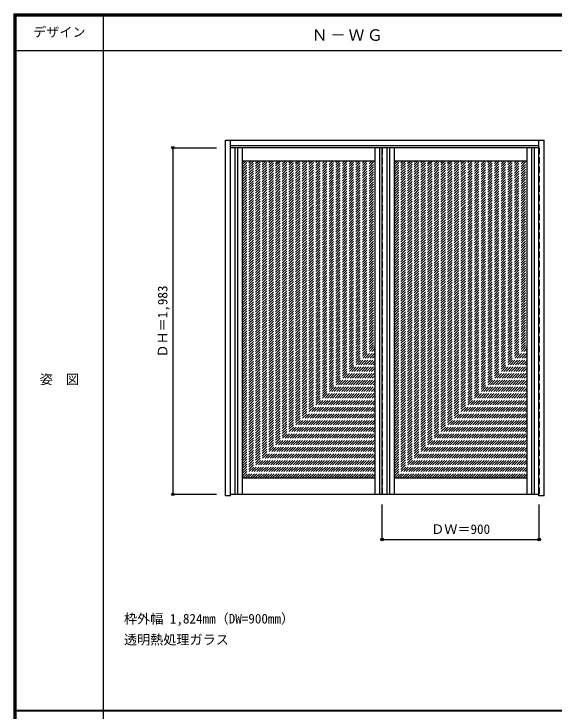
# Model space of a CAD drawing. Units: millimetres, scale not verified. Extents: x -6000 to 5700, y -4307 to 4175.
# Drawn here: x -6000 to -2909, y 186 to 4175 of the extents above; entities that cross this region are included whole.
import ezdxf
from ezdxf.enums import TextEntityAlignment as Align

# ---------------------------------------------------------------- set-up
doc = ezdxf.new("R2010")
doc.units = ezdxf.units.MM
doc.header["$LTSCALE"] = 30
doc.header["$PDMODE"] = 32
doc.header["$PDSIZE"] = 15
doc.linetypes.add('DASHED1', pattern=[1.8, 1.2, -0.6])
for name, color, linetype in [('0-2_扉', 4, 'DASHED1'), ('0-3_仕上げ', 7, 'Continuous'), ('0-4_枠', 3, 'Continuous'), ('0-A_文字', 7, 'Continuous'), ('0-B_寸法', 4, 'Continuous'), ('0-C_ハッチ', 4, 'DASHED1'), ('F-1_枠', 6, 'Continuous'), ('F-A_文字', 7, 'Continuous')]:
    doc.layers.add(name, color=color, linetype=linetype)
doc.styles.add('ＭＳ ゴシック', font='')
doc.styles.get('ＭＳ ゴシック').set_extended_font_data('MS Gothic')

msp = doc.modelspace()

# ---------------------------------------------------------------- linework, layer by layer
at = {"layer": '0-2_扉'}
for p, q in [((-4763, 3409.5), (-4763, 1426.5)), ((-4760, 3409.5), (-4763, 3409.5)), ((-3863, 1426.5), (-3863, 3409.5)), ((-2996, 3409.5), (-2993, 3409.5)), ((-2993, 3409.5), (-2993, 1426.5)), ((-4763, 1426.5), (-4760, 1426.5)), ((-2993, 1426.5), (-2996, 1426.5))]:
    msp.add_line(p, q, dxfattribs=at)
at = {"layer": '0-2_扉', "color": 3, "linetype": 'Continuous'}
for p, q in [((-2996, 3409.5), (-4760, 3409.5)), ((-3893, 1426.5), (-3893, 3409.5)), ((-4760, 1426.5), (-2996, 1426.5))]:
    msp.add_line(p, q, dxfattribs=at)
at = {"layer": '0-3_仕上げ', "color": 3}
for p, q in [((-4735.5, 3409.5), (-4735.5, 1426.5)), ((-4720.5, 3409.5), (-4720.5, 1426.5)), ((-3905.5, 1426.5), (-3905.5, 3409.5)), ((-3865.5, 3409.5), (-3865.5, 1426.5)), ((-3850.5, 3409.5), (-3850.5, 1426.5)), ((-3035.5, 1426.5), (-3035.5, 3409.5)), ((-3020.5, 1426.5), (-3020.5, 3409.5))]:
    msp.add_line(p, q, dxfattribs=at)
at = {"layer": '0-3_仕上げ'}
for p, q in [((-4693, 3409.5), (-4693, 1426.5)), ((-3933, 1426.5), (-3933, 3409.5)), ((-3823, 3409.5), (-3823, 1426.5)), ((-3063, 1426.5), (-3063, 3409.5)), ((-3933, 3333.5), (-4693, 3333.5)), ((-3063, 3333.5), (-3823, 3333.5)), ((-3933, 1518.5), (-4693, 1518.5)), ((-3063, 1518.5), (-3823, 1518.5))]:
    msp.add_line(p, q, dxfattribs=at)
at = {"layer": '0-3_仕上げ', "color": 4, "linetype": 'DASHED1'}
msp.add_line((-3890.5, 1426.5), (-3890.5, 3409.5), dxfattribs=at)
at = {"layer": '0-4_枠'}
for p, q in [((-4790, 1418), (-4790, 3453)), ((-4790, 3453), (-2966, 3453)), ((-4760, 1418), (-4760, 3453)), ((-2996, 1427.04), (-2996, 3453)), ((-2966, 1418), (-2966, 3453)), ((-4760, 3423), (-2996, 3423)), ((-4760, 1418), (-4790, 1418)), ((-2996, 1426.7), (-2996, 1427.04))]:
    msp.add_line(p, q, dxfattribs=at)
msp.add_lwpolyline([(-2966, 1418), (-2996, 1418), (-2996, 1426.7)], dxfattribs=at)
at = {"layer": '0-B_寸法'}
for p, q in [((-5090, 3409.5), (-4840, 3409.5)), ((-5090, 3409.5), (-5090, 1426.5)), ((-5090, 1426.5), (-4840, 1426.5)), ((-3893, 1168), (-3893, 1368)), ((-2993, 1168), (-2993, 1368)), ((-3893, 1168), (-2993, 1168))]:
    msp.add_line(p, q, dxfattribs=at)
at = {"layer": '0-B_寸法', "color": 7}
for p in [(-5090, 3409.5), (-5090, 1426.5), (-3893, 1168), (-2993, 1168)]:
    msp.add_point(p, dxfattribs=at)
at = {"layer": '0-C_ハッチ'}
for p, q in [((-4693, 3312.7), (-4672.2, 3333.5)), ((-4693, 3298.56), (-4658.06, 3333.5)), ((-4693, 3270.27), (-4629.77, 3333.5)), ((-4693, 3256.13), (-4615.63, 3333.5)), ((-4693, 3284.42), (-4643.92, 3333.5)), ((-4693, 3326.84), (-4686.34, 3333.5)), ((-4693, 3241.99), (-4601.49, 3333.5)), ((-4693, 3227.85), (-4587.35, 3333.5)), ((-4693, 3199.56), (-4559.06, 3333.5)), ((-4693, 3185.42), (-4544.92, 3333.5)), ((-4693, 3213.71), (-4573.21, 3333.5)), ((-4693, 3171.28), (-4530.78, 3333.5)), ((-4693, 3157.14), (-4516.64, 3333.5)), ((-4693, 3128.85), (-4488.35, 3333.5)), ((-4693, 3114.71), (-4474.21, 3333.5)), ((-4693, 3143), (-4502.5, 3333.5)), ((-4693, 3100.57), (-4460.07, 3333.5)), ((-4693, 3086.43), (-4445.93, 3333.5)), ((-4693, 3058.14), (-4417.64, 3333.5)), ((-4693, 3044), (-4403.5, 3333.5)), ((-4693, 3072.28), (-4431.78, 3333.5)), ((-4693, 3029.86), (-4389.36, 3333.5)), ((-4693, 3015.72), (-4375.22, 3333.5)), ((-4693, 2987.43), (-4346.93, 3333.5)), ((-4693, 3001.57), (-4361.07, 3333.5)), ((-4693, 2973.29), (-4332.79, 3333.5)), ((-4693, 2959.15), (-4318.65, 3333.5)), ((-4693, 2945.01), (-4304.51, 3333.5)), ((-4693, 2916.72), (-4276.22, 3333.5)), ((-4693, 2902.58), (-4262.08, 3333.5)), ((-4693, 2930.86), (-4290.36, 3333.5)), ((-4693, 2888.44), (-4247.94, 3333.5)), ((-4693, 2874.29), (-4233.79, 3333.5)), ((-4693, 2846.01), (-4205.51, 3333.5)), ((-4693, 2831.87), (-4191.37, 3333.5)), ((-4693, 2860.15), (-4219.65, 3333.5)), ((-4693, 2817.73), (-4177.23, 3333.5)), ((-4693, 2803.58), (-4163.08, 3333.5)), ((-4693, 2775.3), (-4134.8, 3333.5)), ((-4693, 2761.16), (-4120.66, 3333.5)), ((-4693, 2789.44), (-4148.94, 3333.5)), ((-4693, 2747.02), (-4106.52, 3333.5)), ((-4693, 2732.87), (-4092.37, 3333.5)), ((-4693, 2704.59), (-4064.09, 3333.5)), ((-4693, 2690.45), (-4049.95, 3333.5)), ((-4693, 2718.73), (-4078.23, 3333.5)), ((-4693, 2676.31), (-4035.8, 3333.5)), ((-4693, 2662.16), (-4021.66, 3333.5)), ((-4693, 2633.88), (-3993.38, 3333.5)), ((-4693, 2619.74), (-3979.24, 3333.5)), ((-4693, 2648.02), (-4007.52, 3333.5)), ((-4693, 2605.59), (-3965.09, 3333.5)), ((-4693, 2591.45), (-3950.95, 3333.5)), ((-4693, 2577.31), (-3936.81, 3333.5)), ((-4693, 2563.17), (-3933, 3323.17)), ((-3823, 3312.7), (-3802.2, 3333.5)), ((-3823, 3298.56), (-3788.06, 3333.5)), ((-3823, 3270.27), (-3759.77, 3333.5)), ((-3823, 3256.13), (-3745.63, 3333.5)), ((-3823, 3284.42), (-3773.92, 3333.5)), ((-3823, 3326.84), (-3816.34, 3333.5)), ((-3823, 3241.99), (-3731.49, 3333.5)), ((-3823, 3227.85), (-3717.35, 3333.5)), ((-3823, 3199.56), (-3689.06, 3333.5)), ((-3823, 3185.42), (-3674.92, 3333.5)), ((-3823, 3213.71), (-3703.21, 3333.5)), ((-3823, 3171.28), (-3660.78, 3333.5)), ((-3823, 3157.14), (-3646.64, 3333.5)), ((-3823, 3128.85), (-3618.35, 3333.5)), ((-3823, 3114.71), (-3604.21, 3333.5)), ((-3823, 3143), (-3632.5, 3333.5)), ((-3823, 3100.57), (-3590.07, 3333.5)), ((-3823, 3086.43), (-3575.93, 3333.5)), ((-3823, 3058.14), (-3547.64, 3333.5)), ((-3823, 3044), (-3533.5, 3333.5)), ((-3823, 3072.28), (-3561.78, 3333.5)), ((-3823, 3029.86), (-3519.36, 3333.5)), ((-3823, 3015.72), (-3505.22, 3333.5)), ((-3823, 2987.43), (-3476.93, 3333.5)), ((-3823, 3001.57), (-3491.07, 3333.5)), ((-3823, 2973.29), (-3462.79, 3333.5)), ((-3823, 2959.15), (-3448.65, 3333.5)), ((-3823, 2945.01), (-3434.51, 3333.5)), ((-3823, 2916.72), (-3406.22, 3333.5)), ((-3823, 2902.58), (-3392.08, 3333.5)), ((-3823, 2930.86), (-3420.36, 3333.5)), ((-3823, 2888.44), (-3377.94, 3333.5)), ((-3823, 2874.29), (-3363.79, 3333.5)), ((-3823, 2846.01), (-3335.51, 3333.5)), ((-3823, 2831.87), (-3321.37, 3333.5)), ((-3823, 2860.15), (-3349.65, 3333.5)), ((-3823, 2817.73), (-3307.23, 3333.5)), ((-3823, 2803.58), (-3293.08, 3333.5)), ((-3823, 2775.3), (-3264.8, 3333.5)), ((-3823, 2761.16), (-3250.66, 3333.5)), ((-3823, 2789.44), (-3278.94, 3333.5)), ((-3823, 2747.02), (-3236.52, 3333.5)), ((-3823, 2732.87), (-3222.37, 3333.5)), ((-3823, 2704.59), (-3194.09, 3333.5)), ((-3823, 2690.45), (-3179.95, 3333.5)), ((-3823, 2718.73), (-3208.23, 3333.5)), ((-3823, 2676.31), (-3165.8, 3333.5)), ((-3823, 2662.16), (-3151.66, 3333.5)), ((-3823, 2633.88), (-3123.38, 3333.5)), ((-3823, 2619.74), (-3109.24, 3333.5)), ((-3823, 2648.02), (-3137.52, 3333.5)), ((-3823, 2605.59), (-3095.09, 3333.5)), ((-3823, 2591.45), (-3080.95, 3333.5)), ((-3823, 2577.31), (-3066.81, 3333.5)), ((-3823, 2563.17), (-3063, 3323.17)), ((-4693, 2549.03), (-3933, 3309.03)), ((-4693, 2534.88), (-3933, 3294.88)), ((-4693, 2520.74), (-3933, 3280.74)), ((-3823, 2549.03), (-3063, 3309.03)), ((-3823, 2534.88), (-3063, 3294.88)), ((-3823, 2520.74), (-3063, 3280.74)), ((-4693, 2506.6), (-3933, 3266.6)), ((-4693, 2492.46), (-3933, 3252.46)), ((-4693, 2478.32), (-3933, 3238.32)), ((-3823, 2506.6), (-3063, 3266.6)), ((-3823, 2492.46), (-3063, 3252.46)), ((-3823, 2478.32), (-3063, 3238.32)), ((-4693, 2464.17), (-3933, 3224.17)), ((-4693, 2450.03), (-3933, 3210.03)), ((-4693, 2435.89), (-3933, 3195.89)), ((-3823, 2464.17), (-3063, 3224.17)), ((-3823, 2450.03), (-3063, 3210.03)), ((-3823, 2435.89), (-3063, 3195.89)), ((-4693, 2421.75), (-3933, 3181.75)), ((-4693, 2407.6), (-3933, 3167.6)), ((-4693, 2393.46), (-3933, 3153.46)), ((-3823, 2421.75), (-3063, 3181.75)), ((-3823, 2407.6), (-3063, 3167.6)), ((-3823, 2393.46), (-3063, 3153.46)), ((-4693, 2379.32), (-3933, 3139.32)), ((-4693, 2365.18), (-3933, 3125.18)), ((-3823, 2379.32), (-3063, 3139.32)), ((-3823, 2365.18), (-3063, 3125.18)), ((-4693, 2351.04), (-3933, 3111.04)), ((-4693, 2336.89), (-3933, 3096.89)), ((-4693, 2322.75), (-3933, 3082.75)), ((-3823, 2351.04), (-3063, 3111.04)), ((-3823, 2336.89), (-3063, 3096.89)), ((-3823, 2322.75), (-3063, 3082.75)), ((-4693, 2308.61), (-3933, 3068.61)), ((-4693, 2294.47), (-3933, 3054.47)), ((-4693, 2280.33), (-3933, 3040.33)), ((-3823, 2308.61), (-3063, 3068.61)), ((-3823, 2294.47), (-3063, 3054.47)), ((-3823, 2280.33), (-3063, 3040.33)), ((-4693, 2266.18), (-3933, 3026.18)), ((-4693, 2252.04), (-3933, 3012.04)), ((-4693, 2237.9), (-3933, 2997.9)), ((-3823, 2266.18), (-3063, 3026.18)), ((-3823, 2252.04), (-3063, 3012.04)), ((-3823, 2237.9), (-3063, 2997.9)), ((-4693, 2223.76), (-3933, 2983.76)), ((-4693, 2209.61), (-3933, 2969.61)), ((-4693, 2195.47), (-3933, 2955.47)), ((-3823, 2223.76), (-3063, 2983.76)), ((-3823, 2209.61), (-3063, 2969.61)), ((-3823, 2195.47), (-3063, 2955.47)), ((-4693, 2181.33), (-3933, 2941.33)), ((-4693, 2167.19), (-3933, 2927.19)), ((-4693, 2153.05), (-3933, 2913.05)), ((-3823, 2181.33), (-3063, 2941.33)), ((-3823, 2167.19), (-3063, 2927.19)), ((-3823, 2153.05), (-3063, 2913.05)), ((-4693, 2138.9), (-3933, 2898.9)), ((-4693, 2124.76), (-3933, 2884.76)), ((-3823, 2138.9), (-3063, 2898.9)), ((-3823, 2124.76), (-3063, 2884.76)), ((-4693, 2110.62), (-3933, 2870.62)), ((-4693, 2096.48), (-3933, 2856.48)), ((-4693, 2082.34), (-3933, 2842.34)), ((-3823, 2110.62), (-3063, 2870.62)), ((-3823, 2096.48), (-3063, 2856.48)), ((-3823, 2082.34), (-3063, 2842.34)), ((-4693, 2068.19), (-3933, 2828.19)), ((-4693, 2054.05), (-3933, 2814.05)), ((-4693, 2039.91), (-3933, 2799.91)), ((-3823, 2068.19), (-3063, 2828.19)), ((-3823, 2054.05), (-3063, 2814.05)), ((-3823, 2039.91), (-3063, 2799.91)), ((-4693, 2025.77), (-3933, 2785.77)), ((-4693, 2011.62), (-3933, 2771.62)), ((-4693, 1997.48), (-3933, 2757.48)), ((-3823, 2025.77), (-3063, 2785.77)), ((-3823, 2011.62), (-3063, 2771.62)), ((-3823, 1997.48), (-3063, 2757.48)), ((-4693, 1983.34), (-3933, 2743.34)), ((-4693, 1969.2), (-3933, 2729.2)), ((-4693, 1955.06), (-3933, 2715.06)), ((-3823, 1983.34), (-3063, 2743.34)), ((-3823, 1969.2), (-3063, 2729.2)), ((-3823, 1955.06), (-3063, 2715.06)), ((-4693, 1940.91), (-3933, 2700.91)), ((-4693, 1926.77), (-3933, 2686.77)), ((-4693, 1912.63), (-3933, 2672.63)), ((-3823, 1940.91), (-3063, 2700.91)), ((-3823, 1926.77), (-3063, 2686.77)), ((-3823, 1912.63), (-3063, 2672.63)), ((-4693, 1898.49), (-3933, 2658.49)), ((-4693, 1884.35), (-3933, 2644.35)), ((-3823, 1898.49), (-3063, 2658.49)), ((-3823, 1884.35), (-3063, 2644.35)), ((-4693, 1870.2), (-3933, 2630.2)), ((-4693, 1856.06), (-3933, 2616.06)), ((-4693, 1841.92), (-3933, 2601.92)), ((-3823, 1870.2), (-3063, 2630.2)), ((-3823, 1856.06), (-3063, 2616.06)), ((-3823, 1841.92), (-3063, 2601.92)), ((-4693, 1827.78), (-3933, 2587.78)), ((-4693, 1813.63), (-3933, 2573.63)), ((-4693, 1799.49), (-3933, 2559.49)), ((-3823, 1827.78), (-3063, 2587.78)), ((-3823, 1813.63), (-3063, 2573.63)), ((-3823, 1799.49), (-3063, 2559.49)), ((-4693, 1785.35), (-3933, 2545.35)), ((-4693, 1771.21), (-3933, 2531.21)), ((-4693, 1757.07), (-3933, 2517.07)), ((-3823, 1785.35), (-3063, 2545.35)), ((-3823, 1771.21), (-3063, 2531.21)), ((-3823, 1757.07), (-3063, 2517.07)), ((-4693, 1742.92), (-3933, 2502.92)), ((-4693, 1728.78), (-3933, 2488.78)), ((-4693, 1714.64), (-3933, 2474.64)), ((-3823, 1742.92), (-3063, 2502.92)), ((-3823, 1728.78), (-3063, 2488.78)), ((-3823, 1714.64), (-3063, 2474.64)), ((-4693, 1700.5), (-3933, 2460.5)), ((-4693, 1686.36), (-3933, 2446.36)), ((-3823, 1700.5), (-3063, 2460.5)), ((-3823, 1686.36), (-3063, 2446.36)), ((-4693, 1672.21), (-3933, 2432.21)), ((-4693, 1658.07), (-3933, 2418.07)), ((-4693, 1643.93), (-3933, 2403.93)), ((-3823, 1672.21), (-3063, 2432.21)), ((-3823, 1658.07), (-3063, 2418.07)), ((-3823, 1643.93), (-3063, 2403.93)), ((-4693, 1629.79), (-3933, 2389.79)), ((-4693, 1615.64), (-3933, 2375.64)), ((-4693, 1601.5), (-3933, 2361.5)), ((-3823, 1629.79), (-3063, 2389.79)), ((-3823, 1615.64), (-3063, 2375.64)), ((-3823, 1601.5), (-3063, 2361.5)), ((-4693, 1587.36), (-3933, 2347.36)), ((-4693, 1573.22), (-3933, 2333.22)), ((-4693, 1559.08), (-3933, 2319.08)), ((-3823, 1587.36), (-3063, 2347.36)), ((-3823, 1573.22), (-3063, 2333.22)), ((-3823, 1559.08), (-3063, 2319.08)), ((-4693, 1544.93), (-3933, 2304.93)), ((-4693, 1530.79), (-3933, 2290.79)), ((-4691.15, 1518.5), (-3933, 2276.65)), ((-3823, 1544.93), (-3063, 2304.93)), ((-3823, 1530.79), (-3063, 2290.79)), ((-3821.15, 1518.5), (-3063, 2276.65)), ((-4677.01, 1518.5), (-3933, 2262.51)), ((-4662.87, 1518.5), (-3933, 2248.37)), ((-4648.72, 1518.5), (-3933, 2234.22)), ((-3807.01, 1518.5), (-3063, 2262.51)), ((-3792.87, 1518.5), (-3063, 2248.37)), ((-3778.72, 1518.5), (-3063, 2234.22)), ((-4634.58, 1518.5), (-3933, 2220.08)), ((-4620.44, 1518.5), (-3933, 2205.94)), ((-3764.58, 1518.5), (-3063, 2220.08)), ((-3750.44, 1518.5), (-3063, 2205.94)), ((-4606.3, 1518.5), (-3933, 2191.8)), ((-4592.15, 1518.5), (-3933, 2177.65)), ((-4578.01, 1518.5), (-3933, 2163.51)), ((-3736.3, 1518.5), (-3063, 2191.8)), ((-3722.15, 1518.5), (-3063, 2177.65)), ((-3708.01, 1518.5), (-3063, 2163.51)), ((-4563.87, 1518.5), (-3933, 2149.37)), ((-4549.73, 1518.5), (-3933, 2135.23)), ((-4535.59, 1518.5), (-3933, 2121.09)), ((-3693.87, 1518.5), (-3063, 2149.37)), ((-3679.73, 1518.5), (-3063, 2135.23)), ((-3665.59, 1518.5), (-3063, 2121.09)), ((-4521.44, 1518.5), (-3933, 2106.94)), ((-4507.3, 1518.5), (-3933, 2092.8)), ((-4493.16, 1518.5), (-3933, 2078.66)), ((-3651.44, 1518.5), (-3063, 2106.94)), ((-3637.3, 1518.5), (-3063, 2092.8)), ((-3623.16, 1518.5), (-3063, 2078.66)), ((-4479.02, 1518.5), (-3933, 2064.52)), ((-4464.88, 1518.5), (-3933, 2050.38)), ((-4450.73, 1518.5), (-3933, 2036.23)), ((-3609.02, 1518.5), (-3063, 2064.52)), ((-3594.88, 1518.5), (-3063, 2050.38)), ((-3580.73, 1518.5), (-3063, 2036.23)), ((-4436.59, 1518.5), (-3933, 2022.09)), ((-4422.45, 1518.5), (-3933, 2007.95)), ((-3566.59, 1518.5), (-3063, 2022.09)), ((-3552.45, 1518.5), (-3063, 2007.95)), ((-4408.31, 1518.5), (-3933, 1993.81)), ((-4394.16, 1518.5), (-3933, 1979.67)), ((-4380.02, 1518.5), (-3933, 1965.52)), ((-3538.31, 1518.5), (-3063, 1993.81)), ((-3524.16, 1518.5), (-3063, 1979.67)), ((-3510.02, 1518.5), (-3063, 1965.52)), ((-4365.88, 1518.5), (-3933, 1951.38)), ((-4351.74, 1518.5), (-3933, 1937.24)), ((-4337.6, 1518.5), (-3933, 1923.1)), ((-3495.88, 1518.5), (-3063, 1951.38)), ((-3481.74, 1518.5), (-3063, 1937.24)), ((-3467.6, 1518.5), (-3063, 1923.1)), ((-4323.45, 1518.5), (-3933, 1908.95)), ((-4309.31, 1518.5), (-3933, 1894.81)), ((-4295.17, 1518.5), (-3933, 1880.67)), ((-3453.45, 1518.5), (-3063, 1908.95)), ((-3439.31, 1518.5), (-3063, 1894.81)), ((-3425.17, 1518.5), (-3063, 1880.67)), ((-4281.03, 1518.5), (-3933, 1866.53)), ((-4266.89, 1518.5), (-3933, 1852.39)), ((-4252.74, 1518.5), (-3933, 1838.24)), ((-3411.03, 1518.5), (-3063, 1866.53)), ((-3396.89, 1518.5), (-3063, 1852.39)), ((-3382.74, 1518.5), (-3063, 1838.24)), ((-4238.6, 1518.5), (-3933, 1824.1)), ((-4224.46, 1518.5), (-3933, 1809.96)), ((-4210.32, 1518.5), (-3933, 1795.82)), ((-3368.6, 1518.5), (-3063, 1824.1)), ((-3354.46, 1518.5), (-3063, 1809.96)), ((-3340.32, 1518.5), (-3063, 1795.82)), ((-4196.18, 1518.5), (-3933, 1781.68)), ((-4182.03, 1518.5), (-3933, 1767.53)), ((-3326.18, 1518.5), (-3063, 1781.68)), ((-3312.03, 1518.5), (-3063, 1767.53)), ((-4167.89, 1518.5), (-3933, 1753.39)), ((-4153.75, 1518.5), (-3933, 1739.25)), ((-4139.61, 1518.5), (-3933, 1725.11)), ((-3297.89, 1518.5), (-3063, 1753.39)), ((-3283.75, 1518.5), (-3063, 1739.25)), ((-3269.61, 1518.5), (-3063, 1725.11)), ((-4125.46, 1518.5), (-3933, 1710.96)), ((-4111.32, 1518.5), (-3933, 1696.82)), ((-4097.18, 1518.5), (-3933, 1682.68)), ((-3255.46, 1518.5), (-3063, 1710.96)), ((-3241.32, 1518.5), (-3063, 1696.82)), ((-3227.18, 1518.5), (-3063, 1682.68)), ((-4083.04, 1518.5), (-3933, 1668.54)), ((-4068.9, 1518.5), (-3933, 1654.4)), ((-4054.75, 1518.5), (-3933, 1640.25)), ((-3213.04, 1518.5), (-3063, 1668.54)), ((-3198.9, 1518.5), (-3063, 1654.4)), ((-3184.75, 1518.5), (-3063, 1640.25)), ((-4040.61, 1518.5), (-3933, 1626.11)), ((-4026.47, 1518.5), (-3933, 1611.97)), ((-4012.33, 1518.5), (-3933, 1597.83)), ((-3170.61, 1518.5), (-3063, 1626.11)), ((-3156.47, 1518.5), (-3063, 1611.97)), ((-3142.33, 1518.5), (-3063, 1597.83)), ((-3998.19, 1518.5), (-3933, 1583.69)), ((-3984.04, 1518.5), (-3933, 1569.54)), ((-3128.19, 1518.5), (-3063, 1583.69)), ((-3114.04, 1518.5), (-3063, 1569.54)), ((-3969.9, 1518.5), (-3933, 1555.4)), ((-3955.76, 1518.5), (-3933, 1541.26)), ((-3941.62, 1518.5), (-3933, 1527.12)), ((-3099.9, 1518.5), (-3063, 1555.4)), ((-3085.76, 1518.5), (-3063, 1541.26)), ((-3071.62, 1518.5), (-3063, 1527.12))]:
    msp.add_line(p, q, dxfattribs=at)
at = {"layer": 'F-1_枠'}
for p, q in [((-6000, 4175), (5700, 4175)), ((-6000, 4175), (-6000, -4205)), ((-6000, 4170), (5700, 4170)), ((-6000, 4165), (5700, 4165)), ((-5995, 4175), (-5995, -4205)), ((-5990, 4175), (-5990, -4205)), ((-5490, 4175), (-5490, -3790)), ((-6000, 3965), (5700, 3965)), ((-6000, 190.5), (5700, 190.5)), ((-6000, 187.5), (5700, 187.5))]:
    msp.add_line(p, q, dxfattribs=at)

# ---------------------------------------------------------------- texts
at = {"layer": '0-A_文字', "style": 'ＭＳ ゴシック'}
for s, p in [('枠外幅 1,824mm（DW=900mm）', (-5370, 670.5)), ('透明熱処理ガラス', (-5370, 550.5))]:
    msp.add_text(s, height=54.99, dxfattribs=at).set_placement(p, align=Align.BOTTOM_LEFT)
at = {"layer": '0-A_文字', "insert": (-4295, 4020), "char_height": 65.98, "attachment_point": 7, "style": 'ＭＳ ゴシック'}
msp.add_mtext('\\T1.17;Ｎ－ＷＧ', dxfattribs=at)
at = {"layer": '0-B_寸法', "color": 7, "style": 'ＭＳ ゴシック'}
msp.add_text('ＤＨ＝1,983', height=54.99, rotation=90, dxfattribs=at).set_placement((-5105, 2208.75), align=Align.BOTTOM_LEFT)
msp.add_text('ＤＷ＝900', height=54.99, dxfattribs=at).set_placement((-3611.75, 1183), align=Align.BOTTOM_LEFT)
at = {"layer": 'F-A_文字', "style": 'ＭＳ ゴシック'}
for s, p in [('デザイン', (-5890, 4027.5)), ('姿\u3000図', (-5852.5, 2040.25))]:
    msp.add_text(s, height=54.99, dxfattribs=at).set_placement(p, align=Align.BOTTOM_LEFT)

doc.saveas('drawing.dxf')
